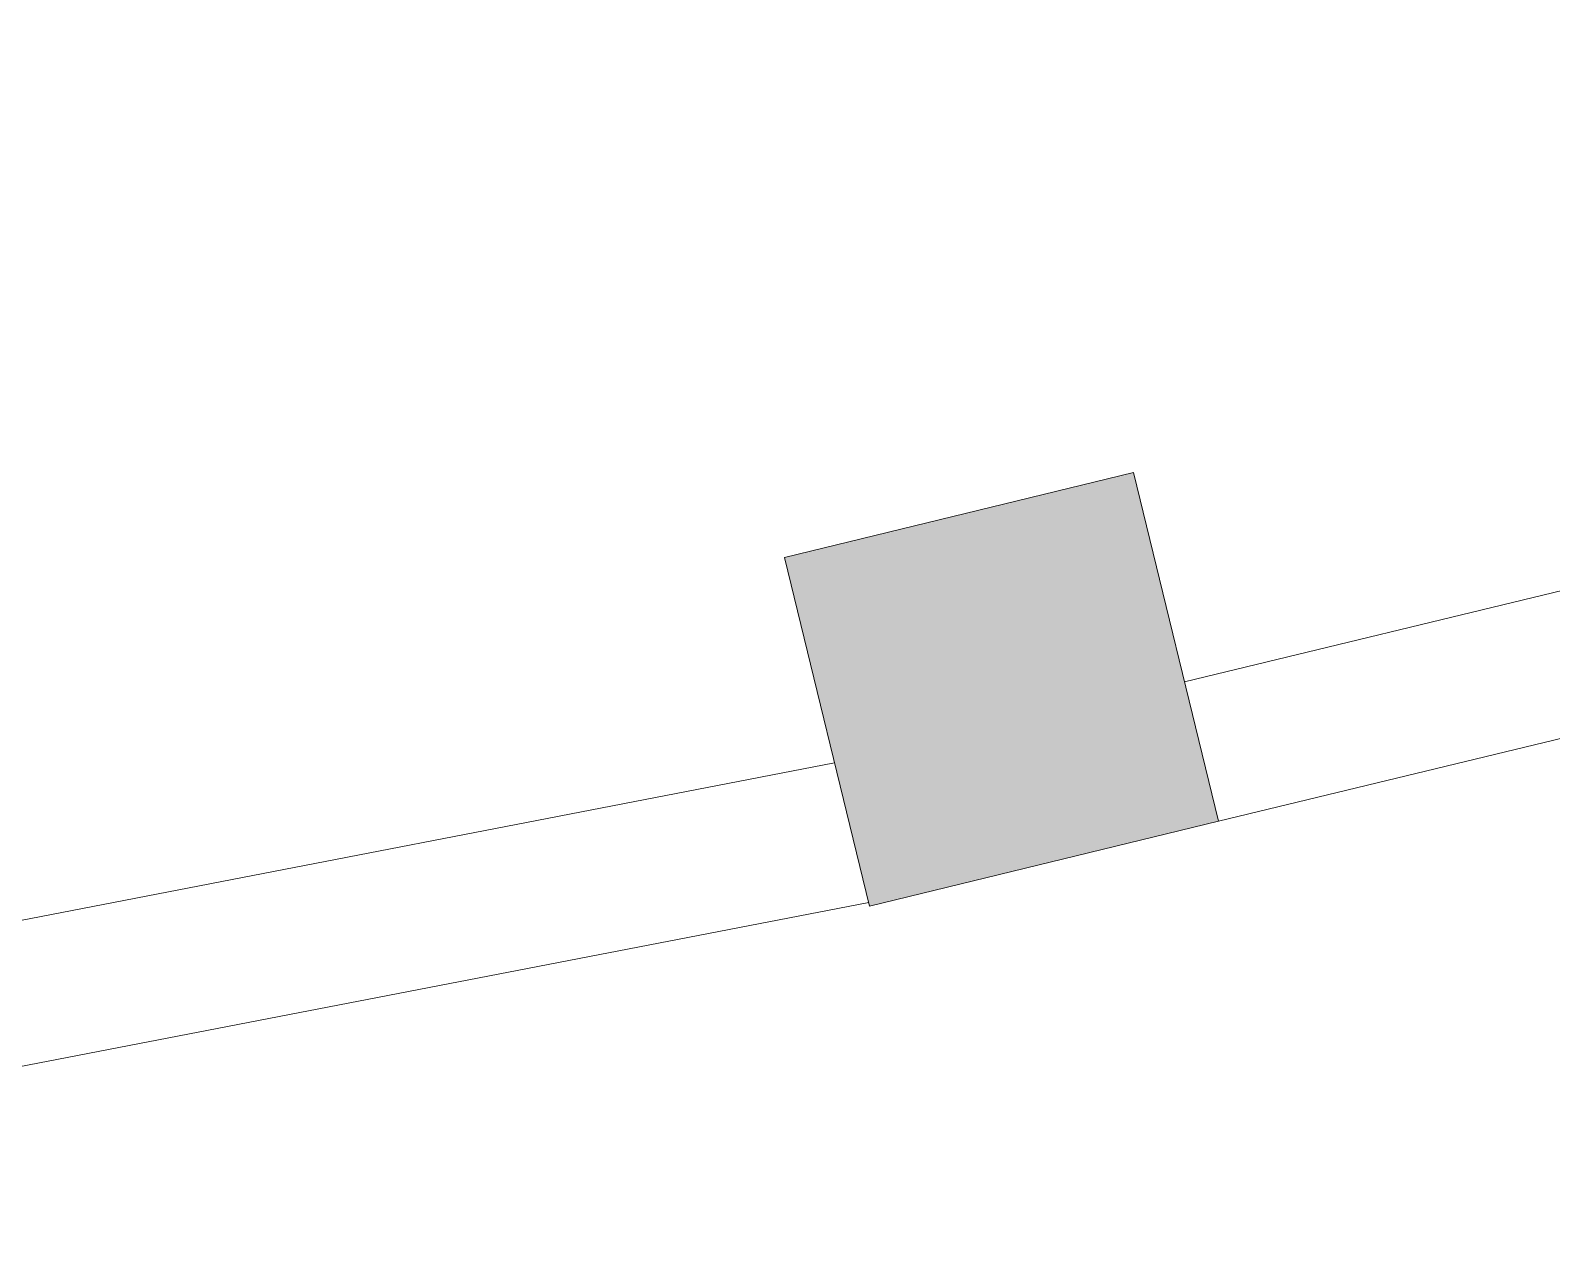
# Model space of a CAD drawing. Header units: centimetres. Extents: x 139057 to 200038, y 34824 to 80516.
# Drawn here: x 171686.2 to 171898, y 46997.7 to 47166.8 of the extents above; entities that cross this region are included whole.
import ezdxf

# ---------------------------------------------------------------- set-up
doc = ezdxf.new("R2010")
doc.units = ezdxf.units.CM
doc.header["$LTSCALE"] = 100
doc.layers.add('410_STRUTTURE_001-AM_0', color=7, linetype='Continuous', lineweight=0)
doc.layers.add('430_TAVOLATI_001-AM_0', color=3, linetype='Continuous', lineweight=0)

msp = doc.modelspace()

# ---------------------------------------------------------------- hatches: boundary and pattern name
at = {"layer": '410_STRUTTURE_001-AM_0'}
msp.add_hatch(color=256, dxfattribs=at).paths.add_polyline_path([(171839.77, 47105.21), (171791.19, 47093.36), (171803.04, 47044.79), (171851.62, 47056.63)])

# ---------------------------------------------------------------- linework, layer by layer
at = {"layer": '410_STRUTTURE_001-AM_0', "elevation": 0}
msp.add_lwpolyline([(171839.77, 47105.21), (171851.62, 47056.63), (171803.04, 47044.79), (171791.19, 47093.36)], close=True, dxfattribs=at)
at = {"layer": '430_TAVOLATI_001-AM_0'}
for p, q in [((172221.54, 47166.75, 0), (171846.88, 47076.06, 0)), ((172227.42, 47147.6, 0), (171851.62, 47056.63, 0)), ((171798.16, 47064.78, 0), (171553.06, 47017.32, 0)), ((171802.91, 47045.33, 0), (171556.86, 46997.68, 0))]:
    msp.add_line(p, q, dxfattribs=at)

doc.saveas('drawing.dxf')
